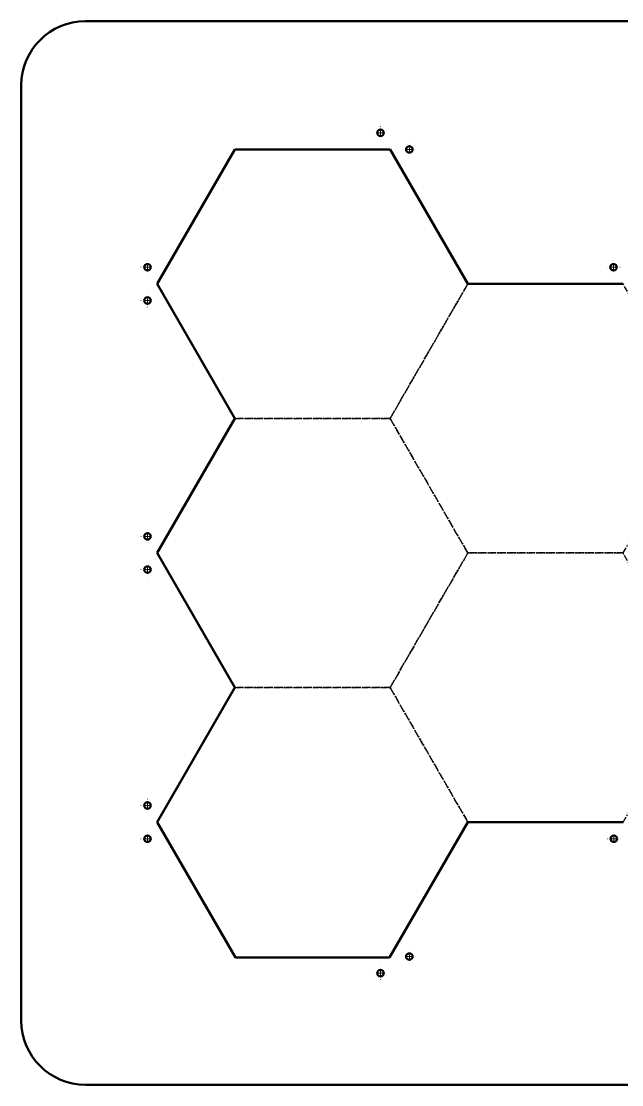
# Model space of a CAD drawing. Header units: millimetres. Extents: x 358 to 1358, y -464 to 366.
# Drawn here: x 358 to 827, y -464 to 366 of the extents above; entities that cross this region are included whole.
import ezdxf

# ---------------------------------------------------------------- set-up
doc = ezdxf.new("R2010")
doc.units = ezdxf.units.MM
doc.header["$LTSCALE"] = 0.5
doc.linetypes.add('CENTER', pattern=[50.8, 31.75, -6.35, 6.35, -6.35])
doc.layers.add('BOL', color=7, linetype='Continuous', lineweight=50)
doc.layers.add('CEN', color=1, linetype='CENTER')

# ---------------------------------------------------------------- blocks, each defined once
blk = doc.blocks.new('SW_CENTERMARKSYMBOL_0')
at = {"color": 0, "linetype": 'Continuous', "lineweight": 18}
for p, q in [((-2.5, 0), (-2.525, 0)), ((0, 0), (-1.25, 0)), ((0, 2.5), (0, 2.525)), ((0, 0), (0, 1.25)), ((0, 0), (0, -1.25)), ((0, 0), (1.25, 0)), ((2.5, 0), (2.525, 0)), ((0, -2.5), (0, -2.525))]:
    blk.add_line(p, q, dxfattribs=at)
blk = doc.blocks.new('SW_CENTERMARKSYMBOL_1')
at = {"color": 0, "linetype": 'Continuous', "lineweight": 18}
for p, q in [((-2.5, 0), (-2.525, 0)), ((0, 0), (-1.25, 0)), ((0, 2.5), (0, 2.525)), ((0, 0), (0, 1.25)), ((0, 0), (0, -1.25)), ((0, 0), (1.25, 0)), ((2.5, 0), (2.525, 0)), ((0, -2.5), (0, -2.525))]:
    blk.add_line(p, q, dxfattribs=at)
blk = doc.blocks.new('SW_CENTERMARKSYMBOL_2')
at = {"color": 0, "linetype": 'Continuous', "lineweight": 18}
for p, q in [((-2.5, 0), (-2.525, 0)), ((0, 0), (-1.25, 0)), ((0, 2.5), (0, 2.525)), ((0, 0), (0, 1.25)), ((0, 0), (0, -1.25)), ((0, 0), (1.25, 0)), ((2.5, 0), (2.525, 0)), ((0, -2.5), (0, -2.525))]:
    blk.add_line(p, q, dxfattribs=at)
blk = doc.blocks.new('SW_CENTERMARKSYMBOL_5')
at = {"color": 0, "linetype": 'Continuous', "lineweight": 18}
for p, q in [((-2.5, 0), (-2.525, 0)), ((0, 0), (-1.25, 0)), ((0, 2.5), (0, 2.525)), ((0, 0), (0, 1.25)), ((0, 0), (0, -1.25)), ((0, 0), (1.25, 0)), ((2.5, 0), (2.525, 0)), ((0, -2.5), (0, -2.525))]:
    blk.add_line(p, q, dxfattribs=at)
blk = doc.blocks.new('SW_CENTERMARKSYMBOL_8')
at = {"color": 0, "linetype": 'Continuous', "lineweight": 18}
for p, q in [((-2.5, 0), (-2.525, 0)), ((0, 0), (-1.25, 0)), ((0, 2.5), (0, 2.525)), ((0, 0), (0, 1.25)), ((0, 0), (0, -1.25)), ((0, 0), (1.25, 0)), ((2.5, 0), (2.525, 0)), ((0, -2.5), (0, -2.525))]:
    blk.add_line(p, q, dxfattribs=at)
blk = doc.blocks.new('SW_CENTERMARKSYMBOL_9')
at = {"color": 0, "linetype": 'Continuous', "lineweight": 18}
for p, q in [((-2.5, 0), (-2.525, 0)), ((0, 0), (-1.25, 0)), ((0, 2.5), (0, 2.525)), ((0, 0), (0, 1.25)), ((0, 0), (0, -1.25)), ((0, 0), (1.25, 0)), ((2.5, 0), (2.525, 0)), ((0, -2.5), (0, -2.525))]:
    blk.add_line(p, q, dxfattribs=at)
blk = doc.blocks.new('SW_CENTERMARKSYMBOL_10')
at = {"color": 0, "linetype": 'Continuous', "lineweight": 18}
for p, q in [((-2.5, 0), (-2.525, 0)), ((0, 0), (-1.25, 0)), ((0, 2.5), (0, 2.525)), ((0, 0), (0, 1.25)), ((0, 0), (0, -1.25)), ((0, 0), (1.25, 0)), ((2.5, 0), (2.525, 0)), ((0, -2.5), (0, -2.525))]:
    blk.add_line(p, q, dxfattribs=at)
blk = doc.blocks.new('SW_CENTERMARKSYMBOL_11')
at = {"color": 0, "linetype": 'Continuous', "lineweight": 18}
for p, q in [((-2.5, 0), (-2.525, 0)), ((0, 0), (-1.25, 0)), ((0, 2.5), (0, 2.525)), ((0, 0), (0, 1.25)), ((0, 0), (0, -1.25)), ((0, 0), (1.25, 0)), ((2.5, 0), (2.525, 0)), ((0, -2.5), (0, -2.525))]:
    blk.add_line(p, q, dxfattribs=at)
blk = doc.blocks.new('SW_CENTERMARKSYMBOL_12')
at = {"color": 0, "linetype": 'Continuous', "lineweight": 18}
for p, q in [((-2.5, 0), (-2.525, 0)), ((0, 0), (-1.25, 0)), ((0, 2.5), (0, 2.525)), ((0, 0), (0, 1.25)), ((0, 0), (0, -1.25)), ((0, 0), (1.25, 0)), ((2.5, 0), (2.525, 0)), ((0, -2.5), (0, -2.525))]:
    blk.add_line(p, q, dxfattribs=at)
blk = doc.blocks.new('SW_CENTERMARKSYMBOL_17')
at = {"color": 0, "linetype": 'Continuous', "lineweight": 18}
for p, q in [((-2.5, 0), (-2.525, 0)), ((0, 0), (-1.25, 0)), ((0, 2.5), (0, 2.525)), ((0, 0), (0, 1.25)), ((0, 0), (0, -1.25)), ((0, 0), (1.25, 0)), ((2.5, 0), (2.525, 0)), ((0, -2.5), (0, -2.525))]:
    blk.add_line(p, q, dxfattribs=at)
blk = doc.blocks.new('SW_CENTERMARKSYMBOL_18')
at = {"color": 0, "linetype": 'Continuous', "lineweight": 18}
for p, q in [((-2.5, 0), (-2.525, 0)), ((0, 0), (-1.25, 0)), ((0, 2.5), (0, 2.525)), ((0, 0), (0, 1.25)), ((0, 0), (0, -1.25)), ((0, 0), (1.25, 0)), ((2.5, 0), (2.525, 0)), ((0, -2.5), (0, -2.525))]:
    blk.add_line(p, q, dxfattribs=at)
blk = doc.blocks.new('SW_CENTERMARKSYMBOL_20')
at = {"color": 0, "linetype": 'Continuous', "lineweight": 18}
for p, q in [((-2.5, 0), (-2.525, 0)), ((0, 0), (-1.25, 0)), ((0, 2.5), (0, 2.525)), ((0, 0), (0, 1.25)), ((0, 0), (0, -1.25)), ((0, 0), (1.25, 0)), ((2.5, 0), (2.525, 0)), ((0, -2.5), (0, -2.525))]:
    blk.add_line(p, q, dxfattribs=at)

msp = doc.modelspace()

# ---------------------------------------------------------------- linework, layer by layer
at = {"layer": 'BOL'}
for p, q in [((1308.35, 366.35), (408.35, 366.35)), ((358.35, -413.65), (358.35, 316.35)), ((524.93, 266.35), (464.3, 161.35)), ((524.93, 266.35), (646.17, 266.35)), ((646.17, 266.35), (706.79, 161.35)), ((464.3, 161.35), (524.93, 56.35)), ((828.03, 161.35), (706.79, 161.35)), ((524.93, 56.35), (464.3, -48.65)), ((464.3, -48.65), (524.93, -153.65)), ((524.93, -153.65), (464.3, -258.65)), ((464.3, -258.65), (525.41, -364.48)), ((645.69, -364.48), (706.79, -258.65)), ((706.79, -258.65), (828.03, -258.65)), ((525.41, -364.48), (645.69, -364.48)), ((1308.35, -463.65), (408.35, -463.65))]:
    msp.add_line(p, q, dxfattribs=at)
for centre in [(638.67, 279.34), (661.17, 266.35), (456.8, 174.34), (820.53, 174.34), (456.8, 148.36), (456.8, -35.66), (456.8, -61.64), (456.8, -245.66), (456.8, -271.64), (820.7, -271.64), (661.17, -363.65), (638.67, -376.64)]:
    msp.add_circle(centre, 2.55, dxfattribs=at)
for centre, start, end in [((408.35, 316.35), 90, 180), ((408.35, -413.65), 180, 270)]:
    msp.add_arc(centre, 50, start, end, dxfattribs=at)
at = {"layer": 'CEN', "ltscale": 0.3}
for points in [[(524.93, 56.35), (646.17, 56.35), (706.79, 161.35)], [(706.79, 161.35), (646.17, 56.35), (706.79, -48.65), (828.03, -48.65), (888.66, 56.35), (828.03, 161.35)], [(524.93, -153.65), (646.17, -153.65), (706.79, -48.65), (646.17, 56.35), (524.93, 56.35)], [(828.03, -258.65), (888.66, -153.65), (828.03, -48.65), (706.79, -48.65), (646.17, -153.65), (706.79, -258.65)], [(706.79, -258.65), (646.17, -153.65), (524.93, -153.65)]]:
    msp.add_lwpolyline(points, dxfattribs=at)

# ---------------------------------------------------------------- block references
at = {"layer": 'CEN', "xscale": 2, "yscale": 2, "zscale": 2, "rotation": 0.2}
for name, p in [('SW_CENTERMARKSYMBOL_5', (638.67, 279.34)), ('SW_CENTERMARKSYMBOL_20', (661.17, 266.35)), ('SW_CENTERMARKSYMBOL_11', (456.8, 174.34)), ('SW_CENTERMARKSYMBOL_8', (820.53, 174.34)), ('SW_CENTERMARKSYMBOL_10', (456.8, 148.36)), ('SW_CENTERMARKSYMBOL_9', (456.8, -35.66)), ('SW_CENTERMARKSYMBOL_0', (456.8, -61.64)), ('SW_CENTERMARKSYMBOL_1', (456.8, -245.66)), ('SW_CENTERMARKSYMBOL_2', (456.8, -271.64)), ('SW_CENTERMARKSYMBOL_12', (820.7, -271.64)), ('SW_CENTERMARKSYMBOL_18', (661.17, -363.65)), ('SW_CENTERMARKSYMBOL_17', (638.67, -376.64))]:
    msp.add_blockref(name, p, dxfattribs=at)

doc.saveas('drawing.dxf')
